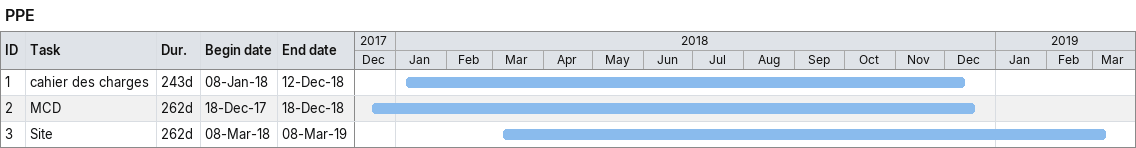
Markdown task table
PPE

| ID | Task | Duration | Start | Finish |
|---|---|---|---|---|
| 1 | cahier des charges | 243d | 2018-01-08 | 2018-12-12 |
| 2 | MCD | 262d | 2017-12-18 | 2018-12-18 |
| 3 | Site | 262d | 2018-03-08 | 2019-03-08 |
